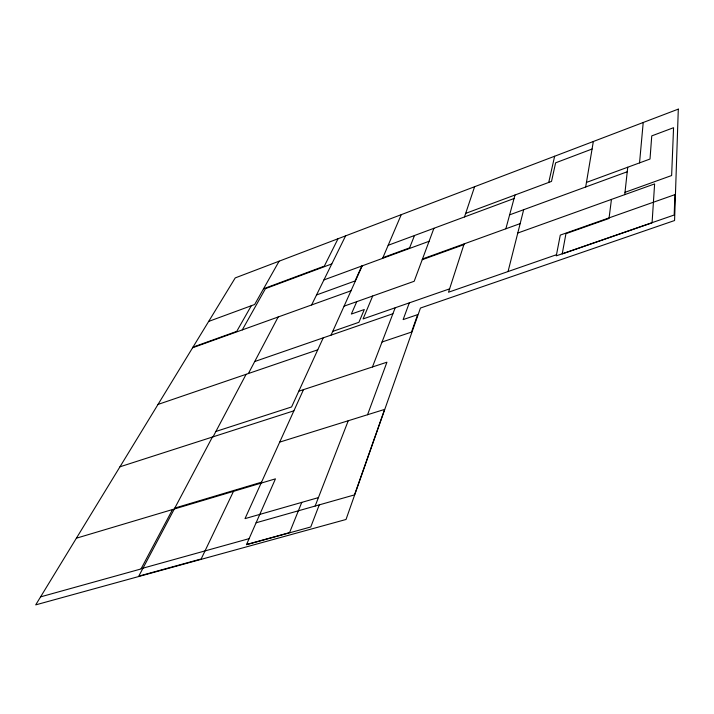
<?xml version="1.0" encoding="UTF-8"?>
<svg xmlns="http://www.w3.org/2000/svg" width="714" height="714" viewBox="0 0 714 714"><rect width="100%" height="100%" fill="white"/><g stroke="black" fill="none" stroke-linecap="round" stroke-linejoin="round"><path stroke-width="1.07" d="M639.539 162.89L643.216 122.496M624.75 194.636L627.731 167.237M611.443 199.411L609.015 218.466L565.952 233.656L562.204 253.943L652.069 222.83L654.613 183.917L517.784 233.032M585.685 186.979L593.334 141.497M548.736 182.436L554.635 156.241M508.038 271.597L523.674 209.702M505.851 228.783L514.999 195.011M464.127 243.885L448.517 292.222L556.501 254.719M464.484 216.931L474.605 186.72M367.549 414.736L386.934 362.203L298.809 391.183M409.3 302.879L403.133 319.604L417.654 314.633L411.505 332.081L382.044 342.006M433.925 228.293L414.174 281.28L344.086 306.154M319.256 504.878L310.76 526.977L246.428 544.737L275.452 478.844L76.389 538.195M372.449 366.969L395.19 307.779M315.142 506.047L348.245 420.751M414.495 235.504L409.604 247.856L382.882 257.683M301.763 502.379L289.572 532.617L246.526 544.505M372.69 296.007L363.078 318.944L449.606 288.858M382.597 258.361L401.25 214.664M356.759 301.656L351.342 314.062L364.31 309.51L358.91 322.3L332.742 331.376M331.046 335.134L362.221 265.84M361.802 266.001L355.054 280.977L316.534 294.953M303.495 389.639L245.009 518.632L318.408 497.613M323.246 337.829L291.589 406.953L215.896 431.452M233.933 490.438L201.169 558.964L138.775 576.144L212.397 437.048M311.607 304.958L345.603 235.861M338.034 238.744L324.326 266.126L263.537 288.777M248.401 373.529L278.165 316.989M213.049 436.834L246.107 374.314M172.538 509.528L140.997 568.96L40.582 596.868M242.269 329.904L265.483 288.626L331.796 263.93M279.12 261.19L254.657 304.503L208.684 321.416M251.301 305.735L236.727 331.385L192.985 347.129M592.076 149.021L555.626 162.819L551.511 181.401L465.671 213.388M388.184 245.286L514.053 198.519M586.453 182.418L650.008 159.035L651.748 135.892L673.561 127.708L671.633 175.537L625.009 192.316M323.924 279.915L429.087 241.278M509.626 214.852L627.24 171.762M422.492 258.959L520.167 223.607M422.215 259.709L463.886 244.634M192.593 347.772L351.002 290.785M254.711 361.525L392.896 313.741M158.017 404.436L317.766 349.806M119.952 466.804L293.9 410.809M279.701 442.118L384.614 409.408L354.519 494.882L256.094 522.782M174.796 508.082L261.529 482.2M141.149 568.674L249.106 538.651M674.891 194.645L674.194 215.012L556.277 255.844L560.276 235.102L674.891 194.645M678.3 109.126L674.569 220.528L420.448 308.046L346.022 519.48L35.7 604.874L235.227 277.907L678.3 109.126"/></g></svg>
